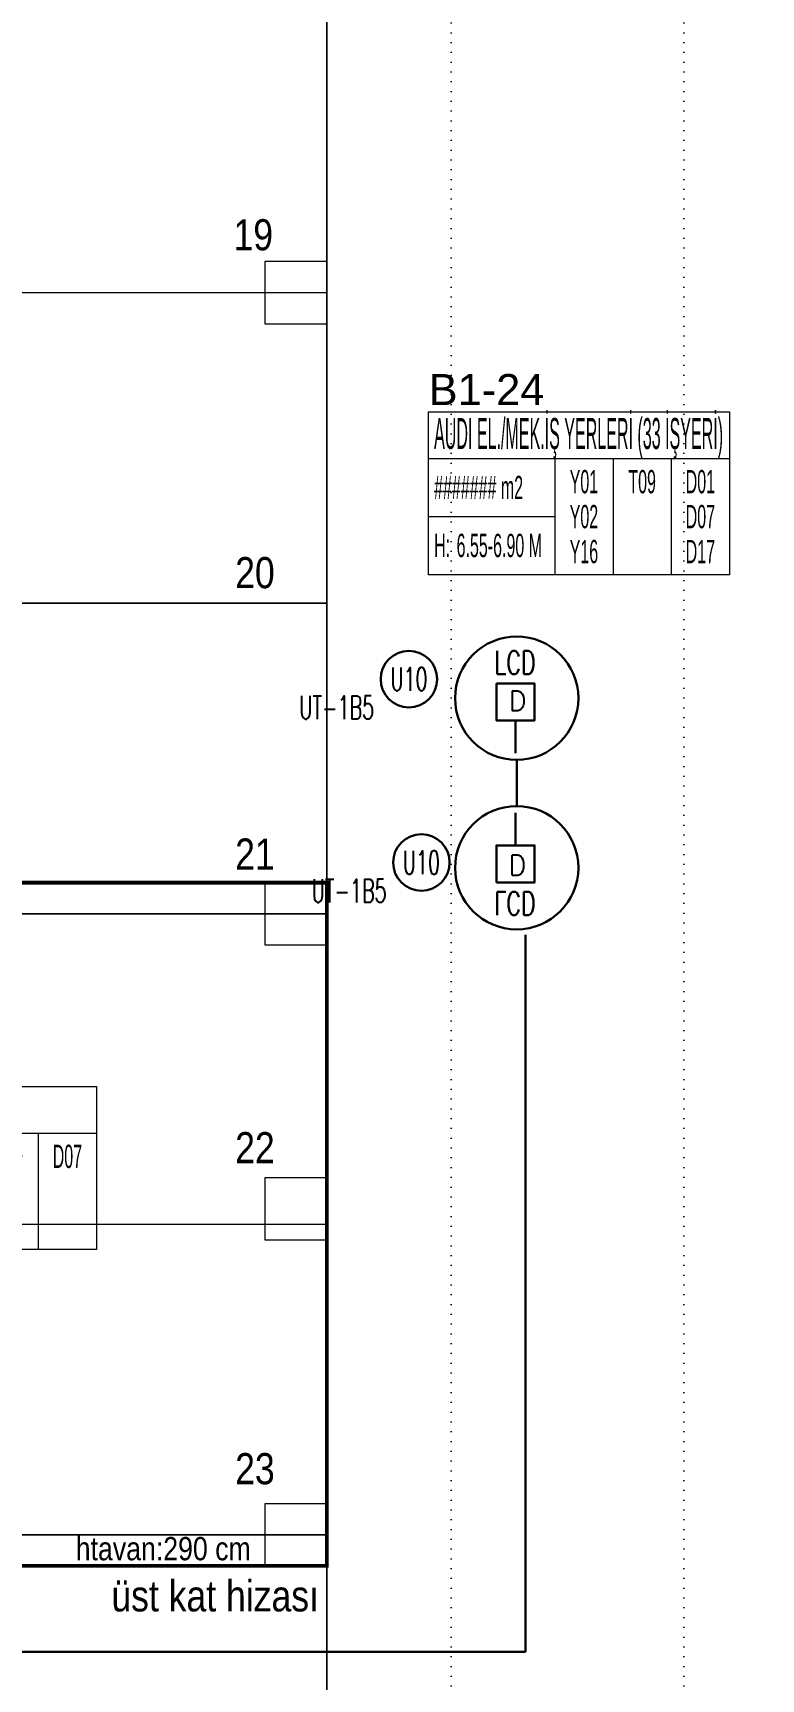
# Model space of a CAD drawing. Header units: metres. Extents: x -13194 to 152406, y -14653 to 29421.
# Drawn here: x 65541 to 66479, y 1454 to 3574 of the extents above; entities that cross this region are included whole.
import ezdxf
from ezdxf.enums import TextEntityAlignment as Align

# ---------------------------------------------------------------- set-up
doc = ezdxf.new("R2010")
doc.units = ezdxf.units.M
doc.header["$LTSCALE"] = 100
doc.header["$MEASUREMENT"] = 0
doc.linetypes.add('DOT2', pattern=[0.125, 0, -0.125])
doc.linetypes.add('HIDDEN', pattern=[0.375, 0.25, -0.125])
doc.layers.get('0').update_dxf_attribs({"color": 9, "lineweight": 9})
for name, color, linetype, lineweight in [('01', 9, 'Continuous', 9), ('06D', 9, 'Continuous', 9), ('20', 9, 'DOT2', 9), ('21', 9, 'Continuous', 9), ('21_mahal200', 9, 'Continuous', 9), ('E-DATA LCD EKRAN', 7, 'Continuous', 30), ('E-DATA PRİZİ (RJ45)', 7, 'Continuous', 30), ('E-KABLO', 7, 'Continuous', 30), ('E-LINYE', 7, 'Continuous', 30), ('E-YAZI', 7, 'Continuous', 30)]:
    doc.layers.add(name, color=color, linetype=linetype, lineweight=lineweight)
doc.styles.add('Arial', font='arial.ttf', dxfattribs={"height": 2.5})
doc.styles.add('E-YAZI', font='txttw.shx')
doc.styles.add('MuuM_TEXT-STANDART', font='ARIALN.TTF')

# ---------------------------------------------------------------- blocks, each defined once
blk = doc.blocks.new('E-DATA LCD EKRAN')
at = {"layer": 'E-DATA PRİZİ (RJ45)', "color": 1}
blk.add_line((0, 0), (0, 42), dxfattribs=at)
blk.add_lwpolyline([(-24.6, 89.6), (24.6, 89.6), (24.6, 42), (-24.6, 42)], close=True, dxfattribs=at)
blk.add_circle((1.6, 70.7), 79.4, dxfattribs=at)
at = {"layer": 'E-DATA PRİZİ (RJ45)', "color": 1, "style": 'E-YAZI'}
blk.add_text('D', height=25.6, dxfattribs=at).set_placement((-8.8, 54.6))
at = {"layer": 'E-YAZI', "color": 1, "style": 'E-YAZI', "width": 0.7}
blk.add_text('LCD', height=30, dxfattribs=at).set_placement((-27, 101.6))
blk = doc.blocks.new('p-kolon_80x80')
blk.add_lwpolyline([(-40, -40), (40, -40), (40, 40), (-40, 40)], close=True)
blk = doc.blocks.new('1.bod.mimari.elk')
at = {"layer": '01'}
for p in [(9880, -5390), (9880, -6190), (9880, -6570), (9880, -6990)]:
    blk.add_blockref('p-kolon_80x80', p, dxfattribs=at)
blk = doc.blocks.new('p-işyeri')
at = {"color": 0, "const_width": 2}
blk.add_lwpolyline([(200, 0), (200, 700), (-200, 700), (-200, 0)], close=True, dxfattribs=at)
blk = doc.blocks.new('0_roomno2')
blk.add_lwpolyline([(19.38, -10.5), (0, -10.5), (0, 0), (19.38, 0)], close=True)
for points in [[(0, -3), (19.38, -3)], [(8.12, -3), (8.12, -10.5)], [(11.88, -3), (11.88, -10.5)], [(15.62, -3), (15.62, -10.5)], [(0, -6.75), (8.12, -6.75)]]:
    blk.add_lwpolyline(points)
at = {"style": 'MuuM_TEXT-STANDART', "width": 0.6}
blk.add_text('H:', height=1.5, dxfattribs=at).set_placement((0.35, -8.61), align=Align.MIDDLE_LEFT)
at = {"style": 'Arial'}
blk.add_attdef('ODANO', (0, 1.17), '', height=2, dxfattribs=at)
blk.add_attdef('MEKANADI', text='', height=2, dxfattribs=at).set_placement((0.35, -3), align=Align.BOTTOM_LEFT)
at = {"style": 'MuuM_TEXT-STANDART', "width": 0.6}
for tag, p in [('M2', (0.35, -4.88)), ('TEMIZTAVANYUKSEKLIGI', (1.8, -8.61))]:
    blk.add_attdef(tag, text='', height=1.5, dxfattribs=at).set_placement(p, align=Align.MIDDLE_LEFT)
for tag, p in [('YER01', (10, -4.5)), ('TAVAN01', (13.75, -4.5)), ('DUVAR01', (17.5, -4.5)), ('YER02', (10, -6.75)), ('TAVAN02', (13.75, -6.75)), ('DUVAR02', (17.5, -6.75)), ('YER03', (10, -9)), ('TAVAN03', (13.75, -9)), ('DUVAR03', (17.5, -9))]:
    blk.add_attdef(tag, text='', height=1.5, dxfattribs=at).set_placement(p, align=Align.MIDDLE_CENTER)
blk = doc.blocks.new('1.bod.mimari1.elk')
at = {"layer": '06D', "linetype": 'DOT2'}
for points in [[(10080, -4400), (10080, -7740, 0.4390312), (10610, -8340), (11395.6, -8340)], [(10380, -4400), (10380, -7740, 0.4648838), (10610, -8040), (12425, -8040)]]:
    blk.add_lwpolyline(points, format="xyb", dxfattribs=at)
at = {"layer": '20', "ltscale": 2, "const_width": 5}
blk.add_lwpolyline([(9920, -7030), (8440, -7030), (8440, -6150), (9920, -6150)], close=True, dxfattribs=at)
at = {"layer": '06D', "color": 89, "linetype": 'HIDDEN', "true_color": 0x2e4d23, "rotation": 90}
for p in [(9920, -5190), (9920, -5590), (9920, -5990), (9920, -6390), (9920, -6790), (9920, -7190)]:
    blk.add_blockref('p-işyeri', p, dxfattribs=at)
at = {"layer": '21_mahal200'}
ref = blk.add_blockref('0_roomno2', (10051.1, -5543.48), dxfattribs=dict(at, xscale=20, yscale=20, zscale=20))
ref.add_attrib('ODANO', 'B1-24', (10051.1, -5534.83), dxfattribs={"layer": '0', "height": 40, "style": 'Arial'})
ref.add_attrib('MEKANADI', 'AUDI EL./MEK.İŞ YERLERİ (33 İŞYERİ)', dxfattribs={"layer": '0', "height": 40, "style": 'Arial', "width": 0.37}).set_placement((10058.1, -5603.48), align=Align.BOTTOM_LEFT)
ref.add_attrib('M2', '####### m2', dxfattribs={"layer": '0', "height": 30, "style": 'MuuM_TEXT-STANDART', "width": 0.6}).set_placement((10058.1, -5640.98), align=Align.MIDDLE_LEFT)
ref.add_attrib('TEMIZTAVANYUKSEKLIGI', '6.55-6.90 M', dxfattribs={"layer": '0', "height": 30, "style": 'MuuM_TEXT-STANDART', "width": 0.6}).set_placement((10087.1, -5715.64), align=Align.MIDDLE_LEFT)
ref.add_attrib('YER01', 'Y01', dxfattribs={"layer": '0', "height": 30, "style": 'MuuM_TEXT-STANDART', "width": 0.6}).set_placement((10251.1, -5633.48), align=Align.MIDDLE_CENTER)
ref.add_attrib('TAVAN01', 'T09', dxfattribs={"layer": '0', "height": 30, "style": 'MuuM_TEXT-STANDART', "width": 0.6}).set_placement((10326.1, -5633.48), align=Align.MIDDLE_CENTER)
ref.add_attrib('DUVAR01', 'D01', dxfattribs={"layer": '0', "height": 30, "style": 'MuuM_TEXT-STANDART', "width": 0.6}).set_placement((10401.1, -5633.48), align=Align.MIDDLE_CENTER)
ref.add_attrib('YER02', 'Y02', dxfattribs={"layer": '0', "height": 30, "style": 'MuuM_TEXT-STANDART', "width": 0.6}).set_placement((10251.1, -5678.48), align=Align.MIDDLE_CENTER)
ref.add_attrib('DUVAR02', 'D07', dxfattribs={"layer": '0', "height": 30, "style": 'MuuM_TEXT-STANDART', "width": 0.6}).set_placement((10401.1, -5678.48), align=Align.MIDDLE_CENTER)
ref.add_attrib('YER03', 'Y16', dxfattribs={"layer": '0', "height": 30, "style": 'MuuM_TEXT-STANDART', "width": 0.6}).set_placement((10251.1, -5723.48), align=Align.MIDDLE_CENTER)
ref.add_attrib('DUVAR03', 'D17', dxfattribs={"layer": '0', "height": 30, "style": 'MuuM_TEXT-STANDART', "width": 0.6}).set_placement((10401.1, -5723.48), align=Align.MIDDLE_CENTER)
ref = blk.add_blockref('0_roomno2', (9235.73, -6412.52), dxfattribs=dict(at, xscale=20, yscale=20, zscale=20))
ref.add_attrib('ODANO', 'B1-25', (9235.73, -6403.88), dxfattribs={"layer": '0', "height": 40, "style": 'Arial'})
ref.add_attrib('MEKANADI', 'Y.G.H.', dxfattribs={"layer": '0', "height": 40, "style": 'Arial'}).set_placement((9242.73, -6472.52), align=Align.BOTTOM_LEFT)
ref.add_attrib('M2', '#### m2', dxfattribs={"layer": '0', "height": 30, "style": 'MuuM_TEXT-STANDART', "width": 0.6}).set_placement((9242.73, -6510.02), align=Align.MIDDLE_LEFT)
ref.add_attrib('TEMIZTAVANYUKSEKLIGI', '2.90 M', dxfattribs={"layer": '0', "height": 30, "style": 'MuuM_TEXT-STANDART', "width": 0.6}).set_placement((9271.73, -6584.68), align=Align.MIDDLE_LEFT)
ref.add_attrib('YER01', 'Y01', dxfattribs={"layer": '0', "height": 30, "style": 'MuuM_TEXT-STANDART', "width": 0.6}).set_placement((9435.73, -6502.52), align=Align.MIDDLE_CENTER)
ref.add_attrib('TAVAN01', 'T09', dxfattribs={"layer": '0', "height": 30, "style": 'MuuM_TEXT-STANDART', "width": 0.6}).set_placement((9510.73, -6502.52), align=Align.MIDDLE_CENTER)
ref.add_attrib('DUVAR01', 'D07', dxfattribs={"layer": '0', "height": 30, "style": 'MuuM_TEXT-STANDART', "width": 0.6}).set_placement((9585.73, -6502.52), align=Align.MIDDLE_CENTER)
at = {"layer": '21', "style": 'MuuM_TEXT-STANDART'}
for s, p in [('19', (9850.69, -5347.44)), ('20', (9852.82, -5782.66)), ('21', (9852.82, -6145.12)), ('22', (9852.82, -6523.31)), ('23', (9852.82, -6936.77))]:
    blk.add_text(s, height=40, dxfattribs=at).set_placement(p, align=Align.BOTTOM_RIGHT)
for s, height, p in [('htavan:290 cm', 30, (9596.49, -7022.79)), ('üst kat hizası', 40, (9642.32, -7088.63))]:
    blk.add_text(s, height=height, dxfattribs=at).set_placement(p)

msp = doc.modelspace()

# ---------------------------------------------------------------- linework, layer by layer
at = {"layer": 'E-KABLO', "color": 4}
for p, q in [((66164.5, 2578.6), (66164.5, 2638.2)), ((66175.9, 1489.1), (66175.9, 2412.8)), ((63980.4, 1489.1), (66175.9, 1489.1))]:
    msp.add_line(p, q, dxfattribs=at)
at = {"layer": 'E-LINYE', "color": 7, "linetype": 'Continuous'}
for centre in [(66025.7, 2742.2), (66041.7, 2506)]:
    msp.add_circle(centre, 36.4, dxfattribs=at)

# ---------------------------------------------------------------- block references
at = {"layer": '06D'}
for name in ['1.bod.mimari.elk', '1.bod.mimari1.elk']:
    msp.add_blockref(name, (56000, 8630), dxfattribs=at)
at = {"layer": 'E-DATA LCD EKRAN', "color": 1}
msp.add_blockref('E-DATA LCD EKRAN', (66162.9, 2646.9), dxfattribs=at)
at = {"layer": 'E-DATA LCD EKRAN', "color": 1, "xscale": -1, "rotation": 180}
msp.add_blockref('E-DATA LCD EKRAN', (66162.9, 2569.9), dxfattribs=at)

# ---------------------------------------------------------------- texts
at = {"layer": 'E-LINYE', "color": 3, "linetype": 'Continuous', "style": 'E-YAZI', "width": 0.6}
for s, p in [('U10', (66025.7, 2742.2)), ('UT-1B5', (65932.6, 2705.7)), ('U10', (66041.7, 2506)), ('UT-1B5', (65948.6, 2469.6))]:
    msp.add_text(s, height=30, dxfattribs=at).set_placement(p, align=Align.MIDDLE_CENTER)

doc.saveas('drawing.dxf')
